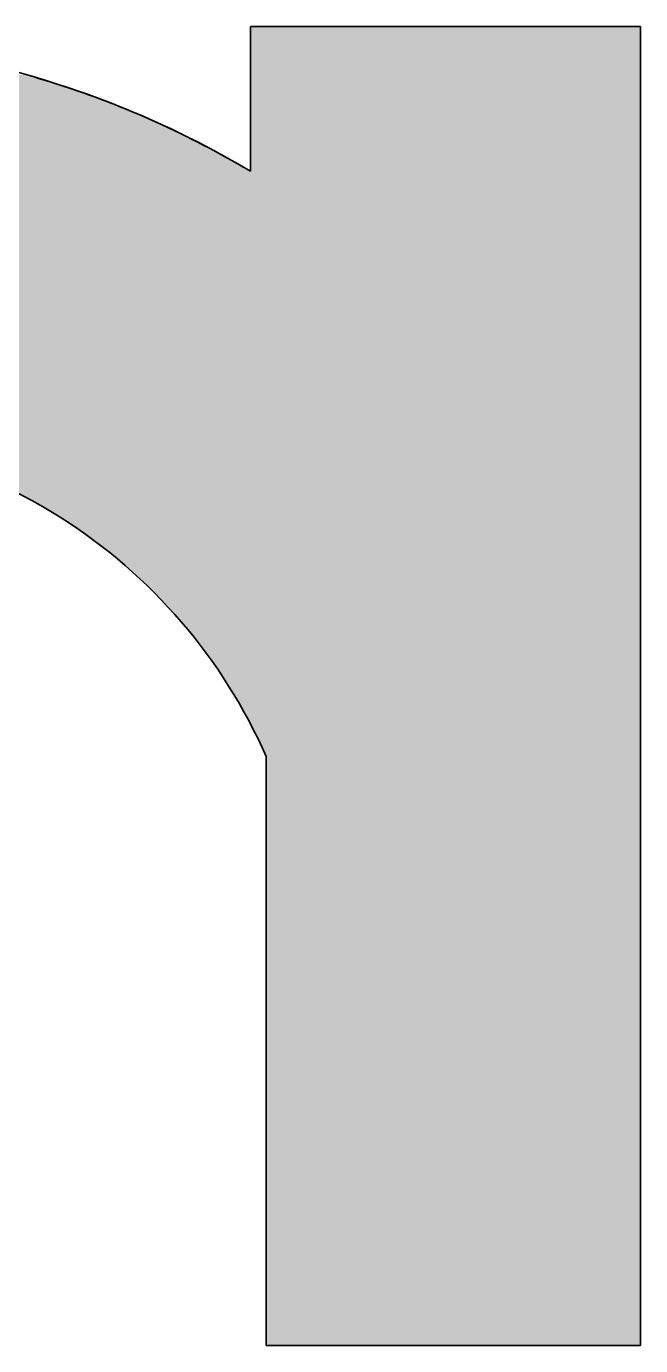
# Model space of a CAD drawing. Header units: inches. Extents: x -225 to -89, y -302 to -258.
# Drawn here: x -168.383 to -168.2906, y -266.8877 to -266.6893 of the extents above; entities that cross this region are included whole.
import ezdxf

# ---------------------------------------------------------------- set-up
doc = ezdxf.new("R2010")
doc.units = ezdxf.units.IN
doc.header["$MEASUREMENT"] = 0
doc.layers.add('A-Elev-Line-01', color=252, linetype='Continuous', lineweight=35)

# ---------------------------------------------------------------- blocks, each defined once
blk = doc.blocks.new('*U19')
at = {"color": 40, "linetype": 'Continuous'}
for p, q in [((1385.16, 1494.72), (1385.16, 1482.27)), ((1419.7, 1494.72), (1419.7, 1482.27)), ((1365.3, 1490.45), (1366.01, 1490.24)), ((1366.01, 1490.24), (1366.41, 1490.12)), ((1366.41, 1490.12), (1367.13, 1489.91)), ((1367.13, 1489.91), (1367.53, 1489.78)), ((1367.53, 1489.78), (1368.24, 1489.56)), ((1368.24, 1489.56), (1368.63, 1489.43)), ((1368.63, 1489.43), (1369.34, 1489.19)), ((1369.34, 1489.19), (1369.74, 1489.05)), ((1369.74, 1489.05), (1370.44, 1488.81)), ((1370.44, 1488.81), (1370.83, 1488.67)), ((1370.83, 1488.67), (1371.53, 1488.41)), ((1371.53, 1488.41), (1371.93, 1488.27)), ((1371.93, 1488.27), (1372.62, 1488)), ((1372.62, 1488), (1373.01, 1487.85)), ((1373.01, 1487.85), (1373.7, 1487.57)), ((1373.7, 1487.57), (1374.09, 1487.41)), ((1374.09, 1487.41), (1374.78, 1487.13)), ((1374.78, 1487.13), (1375.17, 1486.97)), ((1375.17, 1486.97), (1375.85, 1486.67)), ((1375.85, 1486.67), (1376.23, 1486.5)), ((1376.23, 1486.5), (1376.91, 1486.2)), ((1376.91, 1486.2), (1377.29, 1486.03)), ((1377.29, 1486.03), (1377.97, 1485.71)), ((1377.97, 1485.71), (1378.35, 1485.53)), ((1378.35, 1485.53), (1379.02, 1485.21)), ((1379.02, 1485.21), (1379.39, 1485.03)), ((1379.39, 1485.03), (1380.06, 1484.69)), ((1380.06, 1484.69), (1380.43, 1484.5)), ((1380.43, 1484.5), (1381.1, 1484.16)), ((1381.1, 1484.16), (1381.47, 1483.97)), ((1381.47, 1483.97), (1382.12, 1483.62)), ((1382.12, 1483.62), (1382.49, 1483.42)), ((1382.49, 1483.42), (1383.14, 1483.06)), ((1383.14, 1483.06), (1383.51, 1482.85)), ((1383.51, 1482.85), (1384.15, 1482.48)), ((1384.15, 1482.48), (1384.52, 1482.27)), ((1419.7, 1482.27), (1419.7, 1481.89)), ((1419.7, 1481.89), (1419.7, 1481.68)), ((1419.7, 1481.68), (1419.7, 1481.07)), ((1419.7, 1481.07), (1419.7, 1480.45)), ((1419.7, 1480.45), (1419.7, 1479.81)), ((1419.7, 1479.81), (1419.7, 1479.16)), ((1419.7, 1479.16), (1419.7, 1478.5)), ((1419.7, 1478.5), (1419.7, 1477.82)), ((1419.7, 1477.82), (1419.7, 1477.14)), ((1419.7, 1477.14), (1419.7, 1476.43)), ((1419.7, 1476.43), (1419.7, 1475.72)), ((1419.7, 1475.72), (1419.7, 1474.99)), ((1419.7, 1474.99), (1419.7, 1474.25)), ((1419.7, 1474.25), (1419.7, 1473.5)), ((1419.7, 1473.5), (1419.7, 1472.73)), ((1419.7, 1472.73), (1419.7, 1471.95)), ((1419.7, 1471.95), (1419.7, 1471.17)), ((1419.7, 1471.17), (1419.7, 1470.36)), ((1419.7, 1470.36), (1419.7, 1469.55)), ((1419.7, 1469.55), (1419.7, 1468.73)), ((1419.7, 1468.73), (1419.7, 1467.89)), ((1419.7, 1467.89), (1419.7, 1467.04)), ((1419.7, 1467.04), (1419.7, 1466.18)), ((1419.7, 1466.18), (1419.7, 1465.31)), ((1419.7, 1465.31), (1419.7, 1464.43)), ((1419.7, 1464.43), (1419.7, 1463.54)), ((1419.7, 1463.54), (1419.7, 1462.64)), ((1419.7, 1462.64), (1419.7, 1461.73)), ((1419.7, 1461.73), (1419.7, 1460.81)), ((1419.7, 1460.81), (1419.7, 1459.88)), ((1419.7, 1459.88), (1419.7, 1458.94)), ((1419.7, 1458.94), (1419.7, 1458.68)), ((1419.7, 1458.68), (1419.7, 1458.68)), ((1419.7, 1458.68), (1419.7, 1458.66)), ((1419.7, 1458.66), (1419.7, 1458.62)), ((1419.7, 1458.62), (1419.7, 1458.57)), ((1419.7, 1458.57), (1419.7, 1458.5)), ((1419.7, 1458.5), (1419.7, 1458.41)), ((1419.7, 1458.41), (1419.7, 1458.31)), ((1419.7, 1458.31), (1419.7, 1458.2)), ((1419.7, 1458.2), (1419.7, 1458.06)), ((1419.7, 1458.06), (1419.7, 1457.91)), ((1419.7, 1457.91), (1419.7, 1457.75)), ((1419.7, 1457.75), (1419.7, 1457.57)), ((1419.7, 1457.57), (1419.7, 1457.37)), ((1419.7, 1457.37), (1419.7, 1457.16)), ((1419.7, 1457.16), (1419.7, 1456.93)), ((1419.7, 1456.93), (1419.7, 1456.68)), ((1419.7, 1456.68), (1419.7, 1456.42)), ((1419.7, 1456.42), (1419.7, 1456.15)), ((1419.7, 1456.15), (1419.7, 1455.86)), ((1419.7, 1455.86), (1419.7, 1455.55)), ((1419.7, 1455.55), (1419.7, 1455.23)), ((1419.7, 1455.23), (1419.7, 1454.89)), ((1419.7, 1454.89), (1419.7, 1454.54)), ((1419.7, 1454.54), (1419.7, 1454.18)), ((1419.7, 1454.18), (1419.7, 1453.8)), ((1364.56, 1453.4), (1365.35, 1452.99)), ((1419.7, 1453.8), (1419.7, 1453.4)), ((1419.7, 1453.4), (1419.7, 1452.99)), ((1365.35, 1452.99), (1366.12, 1452.57)), ((1366.12, 1452.57), (1366.89, 1452.13)), ((1366.89, 1452.13), (1367.65, 1451.67)), ((1419.7, 1452.99), (1419.7, 1452.57)), ((1419.7, 1452.57), (1419.7, 1452.13)), ((1419.7, 1452.13), (1419.7, 1451.67)), ((1367.65, 1451.67), (1368.39, 1451.21)), ((1368.39, 1451.21), (1369.14, 1450.73)), ((1369.14, 1450.73), (1369.87, 1450.23)), ((1419.7, 1451.67), (1419.7, 1451.21)), ((1419.7, 1451.21), (1419.7, 1450.73)), ((1419.7, 1450.73), (1419.7, 1450.23)), ((1369.87, 1450.23), (1370.59, 1449.73)), ((1370.59, 1449.73), (1371.3, 1449.21)), ((1419.7, 1450.23), (1419.7, 1449.73)), ((1419.7, 1449.73), (1419.7, 1449.21)), ((1371.3, 1449.21), (1372.01, 1448.67)), ((1372.01, 1448.67), (1372.7, 1448.13)), ((1419.7, 1449.21), (1419.7, 1448.67)), ((1419.7, 1448.67), (1419.7, 1448.13)), ((1372.7, 1448.13), (1373.38, 1447.57)), ((1373.38, 1447.57), (1374.06, 1446.99)), ((1419.7, 1448.13), (1419.7, 1447.57)), ((1419.7, 1447.57), (1419.7, 1446.99)), ((1374.06, 1446.99), (1374.72, 1446.41)), ((1374.72, 1446.41), (1375.37, 1445.81)), ((1419.7, 1446.99), (1419.7, 1446.41)), ((1419.7, 1446.41), (1419.7, 1445.81)), ((1375.37, 1445.81), (1376.01, 1445.21)), ((1376.01, 1445.21), (1376.64, 1444.59)), ((1419.7, 1445.81), (1419.7, 1445.21)), ((1419.7, 1445.21), (1419.7, 1444.59)), ((1376.64, 1444.59), (1377.26, 1443.96)), ((1377.26, 1443.96), (1377.86, 1443.31)), ((1419.7, 1444.59), (1419.7, 1443.96)), ((1419.7, 1443.96), (1419.7, 1443.31)), ((1377.86, 1443.31), (1378.46, 1442.66)), ((1378.46, 1442.66), (1379.04, 1442)), ((1419.7, 1443.31), (1419.7, 1442.66)), ((1419.7, 1442.66), (1419.7, 1442)), ((1379.04, 1442), (1379.61, 1441.32)), ((1379.61, 1441.32), (1380.17, 1440.64)), ((1419.7, 1442), (1419.7, 1441.32)), ((1419.7, 1441.32), (1419.7, 1440.64)), ((1380.17, 1440.64), (1380.71, 1439.94)), ((1419.7, 1440.64), (1419.7, 1439.94)), ((1380.71, 1439.94), (1381.24, 1439.23)), ((1381.24, 1439.23), (1381.76, 1438.52)), ((1419.7, 1439.94), (1419.7, 1439.23)), ((1419.7, 1439.23), (1419.7, 1438.52)), ((1381.76, 1438.52), (1382.26, 1437.8)), ((1419.7, 1438.52), (1419.7, 1437.8)), ((1382.26, 1437.8), (1382.76, 1437.06)), ((1382.76, 1437.06), (1383.23, 1436.32)), ((1419.7, 1437.8), (1419.7, 1437.06)), ((1419.7, 1437.06), (1419.7, 1436.32)), ((1383.23, 1436.32), (1383.7, 1435.57)), ((1383.7, 1435.57), (1384.15, 1434.81)), ((1419.7, 1436.32), (1419.7, 1435.57)), ((1419.7, 1435.57), (1419.7, 1434.81)), ((1384.15, 1434.81), (1384.58, 1434.04)), ((1419.7, 1434.81), (1419.7, 1434.04)), ((1384.58, 1434.04), (1385.01, 1433.27)), ((1385.01, 1433.27), (1385.41, 1432.48)), ((1419.7, 1434.04), (1419.7, 1433.27)), ((1419.7, 1433.27), (1419.7, 1432.48)), ((1385.41, 1432.48), (1385.81, 1431.69)), ((1419.7, 1432.48), (1419.7, 1431.69)), ((1385.81, 1431.69), (1386.19, 1430.89)), ((1386.19, 1430.89), (1386.55, 1430.09)), ((1419.7, 1431.69), (1419.7, 1430.89)), ((1419.7, 1430.89), (1419.7, 1430.09)), ((1386.55, 1430.09), (1386.55, 1377.92)), ((1419.7, 1430.09), (1419.7, 1377.92))]:
    blk.add_line(p, q, dxfattribs=at)
for points in [[(1385.16, 1494.72), (1385.16, 1482.27), (1419.7, 1482.27)], [(1320.09, 1490.45), (1319.38, 1490.24), (1366.01, 1490.24)], [(1316.75, 1489.43), (1316.05, 1489.19), (1369.34, 1489.19)], [(1317.16, 1489.56), (1316.75, 1489.43), (1368.63, 1489.43)], [(1317.86, 1489.78), (1317.16, 1489.56), (1368.24, 1489.56)], [(1318.27, 1489.91), (1317.86, 1489.78), (1367.53, 1489.78)], [(1318.97, 1490.12), (1318.27, 1489.91), (1367.13, 1489.91)], [(1319.38, 1490.24), (1318.97, 1490.12), (1366.41, 1490.12)], [(1313.46, 1488.27), (1312.77, 1488), (1372.62, 1488)], [(1313.86, 1488.41), (1313.46, 1488.27), (1371.93, 1488.27)], [(1314.55, 1488.67), (1313.86, 1488.41), (1371.53, 1488.41)], [(1314.95, 1488.81), (1314.55, 1488.67), (1370.83, 1488.67)], [(1315.65, 1489.05), (1314.95, 1488.81), (1370.44, 1488.81)], [(1316.05, 1489.19), (1315.65, 1489.05), (1369.74, 1489.05)], [(1310.22, 1486.97), (1309.54, 1486.67), (1375.85, 1486.67)], [(1310.61, 1487.13), (1310.22, 1486.97), (1375.17, 1486.97)], [(1311.29, 1487.41), (1310.61, 1487.13), (1374.78, 1487.13)], [(1311.69, 1487.57), (1311.29, 1487.41), (1374.09, 1487.41)], [(1312.37, 1487.85), (1311.69, 1487.57), (1373.7, 1487.57)], [(1312.77, 1488), (1312.37, 1487.85), (1373.01, 1487.85)], [(1307.42, 1485.71), (1307.04, 1485.53), (1378.35, 1485.53)], [(1308.09, 1486.03), (1307.42, 1485.71), (1377.97, 1485.71)], [(1308.48, 1486.2), (1308.09, 1486.03), (1377.29, 1486.03)], [(1309.15, 1486.5), (1308.48, 1486.2), (1376.91, 1486.2)], [(1309.54, 1486.67), (1309.15, 1486.5), (1376.23, 1486.5)], [(1305.33, 1484.69), (1304.95, 1484.5), (1380.43, 1484.5)], [(1305.99, 1485.03), (1305.33, 1484.69), (1380.06, 1484.69)], [(1306.37, 1485.21), (1305.99, 1485.03), (1379.39, 1485.03)], [(1307.04, 1485.53), (1306.37, 1485.21), (1379.02, 1485.21)], [(1302.89, 1483.42), (1302.25, 1483.06), (1383.14, 1483.06)], [(1303.27, 1483.62), (1302.89, 1483.42), (1382.49, 1483.42)], [(1303.92, 1483.97), (1303.27, 1483.62), (1382.12, 1483.62)], [(1304.3, 1484.16), (1303.92, 1483.97), (1381.47, 1483.97)], [(1304.95, 1484.5), (1304.3, 1484.16), (1381.1, 1484.16)], [(1300.87, 1482.27), (1300.23, 1481.89), (1385.16, 1481.89)], [(1301.24, 1482.48), (1300.87, 1482.27), (1384.52, 1482.27)], [(1301.88, 1482.85), (1301.24, 1482.48), (1384.15, 1482.48)], [(1302.25, 1483.06), (1301.88, 1482.85), (1383.51, 1482.85)], [(1385.16, 1482.27), (1385.16, 1481.89), (1419.7, 1481.89)], [(1298.87, 1481.07), (1297.89, 1480.45), (1419.7, 1480.45)], [(1299.87, 1481.68), (1298.87, 1481.07), (1419.7, 1481.07)], [(1300.23, 1481.89), (1299.87, 1481.68), (1419.7, 1481.68)], [(1297.89, 1480.45), (1296.92, 1479.81), (1419.7, 1479.81)], [(1295.95, 1479.16), (1294.99, 1478.5), (1419.7, 1478.5)], [(1296.92, 1479.81), (1295.95, 1479.16), (1419.7, 1479.16)], [(1294.05, 1477.82), (1293.11, 1477.14), (1419.7, 1477.14)], [(1294.99, 1478.5), (1294.05, 1477.82), (1419.7, 1477.82)], [(1292.18, 1476.43), (1291.26, 1475.72), (1419.7, 1475.72)], [(1293.11, 1477.14), (1292.18, 1476.43), (1419.7, 1476.43)], [(1291.26, 1475.72), (1290.36, 1474.99), (1419.7, 1474.99)], [(1289.46, 1474.25), (1288.57, 1473.5), (1419.7, 1473.5)], [(1290.36, 1474.99), (1289.46, 1474.25), (1419.7, 1474.25)], [(1288.57, 1473.5), (1287.7, 1472.73), (1419.7, 1472.73)], [(1286.83, 1471.95), (1285.98, 1471.17), (1419.7, 1471.17)], [(1287.7, 1472.73), (1286.83, 1471.95), (1419.7, 1471.95)], [(1285.98, 1471.17), (1285.13, 1470.36), (1419.7, 1470.36)], [(1284.3, 1469.55), (1283.48, 1468.73), (1419.7, 1468.73)], [(1285.13, 1470.36), (1284.3, 1469.55), (1419.7, 1469.55)], [(1283.48, 1468.73), (1282.67, 1467.89), (1419.7, 1467.89)], [(1281.87, 1467.04), (1281.09, 1466.18), (1419.7, 1466.18)], [(1282.67, 1467.89), (1281.87, 1467.04), (1419.7, 1467.04)], [(1281.09, 1466.18), (1280.32, 1465.31), (1419.7, 1465.31)], [(1280.32, 1465.31), (1279.56, 1464.43), (1419.7, 1464.43)], [(1278.81, 1463.54), (1278.07, 1462.64), (1419.7, 1462.64)], [(1279.56, 1464.43), (1278.81, 1463.54), (1419.7, 1463.54)], [(1278.07, 1462.64), (1277.35, 1461.73), (1419.7, 1461.73)], [(1277.35, 1461.73), (1276.64, 1460.81), (1419.7, 1460.81)], [(1276.64, 1460.81), (1275.94, 1459.88), (1419.7, 1459.88)], [(1275.26, 1458.94), (1275.08, 1458.68), (1419.7, 1458.68)], [(1275.94, 1459.88), (1275.26, 1458.94), (1419.7, 1458.94)], [(1342.45, 1458.68), (1343.33, 1458.68), (1419.7, 1458.68)], [(1343.33, 1458.68), (1344.21, 1458.66), (1419.7, 1458.66)], [(1344.21, 1458.66), (1345.09, 1458.62), (1419.7, 1458.62)], [(1345.09, 1458.62), (1345.98, 1458.57), (1419.7, 1458.57)], [(1345.98, 1458.57), (1346.86, 1458.5), (1419.7, 1458.5)], [(1346.86, 1458.5), (1347.74, 1458.41), (1419.7, 1458.41)], [(1347.74, 1458.41), (1348.61, 1458.31), (1419.7, 1458.31)], [(1348.61, 1458.31), (1349.49, 1458.2), (1419.7, 1458.2)], [(1349.49, 1458.2), (1350.36, 1458.06), (1419.7, 1458.06)], [(1350.36, 1458.06), (1351.23, 1457.91), (1419.7, 1457.91)], [(1351.23, 1457.91), (1352.1, 1457.75), (1419.7, 1457.75)], [(1352.1, 1457.75), (1352.96, 1457.57), (1419.7, 1457.57)], [(1352.96, 1457.57), (1353.82, 1457.37), (1419.7, 1457.37)], [(1353.82, 1457.37), (1354.68, 1457.16), (1419.7, 1457.16)], [(1354.68, 1457.16), (1355.53, 1456.93), (1419.7, 1456.93)], [(1355.53, 1456.93), (1356.38, 1456.68), (1419.7, 1456.68)], [(1356.38, 1456.68), (1357.23, 1456.42), (1419.7, 1456.42)], [(1357.23, 1456.42), (1358.06, 1456.15), (1419.7, 1456.15)], [(1358.06, 1456.15), (1358.9, 1455.86), (1419.7, 1455.86)], [(1358.9, 1455.86), (1359.73, 1455.55), (1419.7, 1455.55)], [(1359.73, 1455.55), (1360.55, 1455.23), (1419.7, 1455.23)], [(1360.55, 1455.23), (1361.37, 1454.89), (1419.7, 1454.89)], [(1361.37, 1454.89), (1362.18, 1454.54), (1419.7, 1454.54)], [(1362.18, 1454.54), (1362.98, 1454.18), (1419.7, 1454.18)], [(1362.98, 1454.18), (1363.78, 1453.8), (1419.7, 1453.8)], [(1363.78, 1453.8), (1364.56, 1453.4), (1419.7, 1453.4)], [(1364.56, 1453.4), (1365.35, 1452.99), (1419.7, 1452.99)], [(1365.35, 1452.99), (1366.12, 1452.57), (1419.7, 1452.57)], [(1366.12, 1452.57), (1366.89, 1452.13), (1419.7, 1452.13)], [(1366.89, 1452.13), (1367.65, 1451.67), (1419.7, 1451.67)], [(1367.65, 1451.67), (1368.39, 1451.21), (1419.7, 1451.21)], [(1368.39, 1451.21), (1369.14, 1450.73), (1419.7, 1450.73)], [(1369.14, 1450.73), (1369.87, 1450.23), (1419.7, 1450.23)], [(1369.87, 1450.23), (1370.59, 1449.73), (1419.7, 1449.73)], [(1370.59, 1449.73), (1371.3, 1449.21), (1419.7, 1449.21)], [(1371.3, 1449.21), (1372.01, 1448.67), (1419.7, 1448.67)], [(1372.01, 1448.67), (1372.7, 1448.13), (1419.7, 1448.13)], [(1372.7, 1448.13), (1373.38, 1447.57), (1419.7, 1447.57)], [(1373.38, 1447.57), (1374.06, 1446.99), (1419.7, 1446.99)], [(1374.06, 1446.99), (1374.72, 1446.41), (1419.7, 1446.41)], [(1374.72, 1446.41), (1375.37, 1445.81), (1419.7, 1445.81)], [(1375.37, 1445.81), (1376.01, 1445.21), (1419.7, 1445.21)], [(1376.01, 1445.21), (1376.64, 1444.59), (1419.7, 1444.59)], [(1376.64, 1444.59), (1377.26, 1443.96), (1419.7, 1443.96)], [(1377.26, 1443.96), (1377.86, 1443.31), (1419.7, 1443.31)], [(1377.86, 1443.31), (1378.46, 1442.66), (1419.7, 1442.66)], [(1378.46, 1442.66), (1379.04, 1442), (1419.7, 1442)], [(1379.04, 1442), (1379.61, 1441.32), (1419.7, 1441.32)], [(1379.61, 1441.32), (1380.17, 1440.64), (1419.7, 1440.64)], [(1380.17, 1440.64), (1380.71, 1439.94), (1419.7, 1439.94)], [(1380.71, 1439.94), (1381.24, 1439.23), (1419.7, 1439.23)], [(1381.24, 1439.23), (1381.76, 1438.52), (1419.7, 1438.52)], [(1381.76, 1438.52), (1382.26, 1437.8), (1419.7, 1437.8)], [(1382.26, 1437.8), (1382.76, 1437.06), (1419.7, 1437.06)], [(1382.76, 1437.06), (1383.23, 1436.32), (1419.7, 1436.32)], [(1383.23, 1436.32), (1383.7, 1435.57), (1419.7, 1435.57)], [(1383.7, 1435.57), (1384.15, 1434.81), (1419.7, 1434.81)], [(1384.15, 1434.81), (1384.58, 1434.04), (1419.7, 1434.04)], [(1384.58, 1434.04), (1385.01, 1433.27), (1419.7, 1433.27)], [(1385.01, 1433.27), (1385.41, 1432.48), (1419.7, 1432.48)], [(1385.41, 1432.48), (1385.81, 1431.69), (1419.7, 1431.69)], [(1385.81, 1431.69), (1386.19, 1430.89), (1419.7, 1430.89)], [(1386.19, 1430.89), (1386.55, 1430.09), (1419.7, 1430.09)], [(1386.55, 1430.09), (1386.55, 1377.92), (1419.7, 1377.92)]]:
    blk.add_solid(points, dxfattribs=at)
at = {"color": 40, "linetype": 'Continuous', "extrusion": (0, 0, -1)}
for points in [[(-1385.16, 1494.72), (-1419.7, 1494.72), (-1419.7, 1482.27)], [(-1320.09, 1490.45), (-1365.3, 1490.45), (-1366.01, 1490.24)], [(-1316.75, 1489.43), (-1368.63, 1489.43), (-1369.34, 1489.19)], [(-1317.16, 1489.56), (-1368.24, 1489.56), (-1368.63, 1489.43)], [(-1317.86, 1489.78), (-1367.53, 1489.78), (-1368.24, 1489.56)], [(-1318.27, 1489.91), (-1367.13, 1489.91), (-1367.53, 1489.78)], [(-1318.97, 1490.12), (-1366.41, 1490.12), (-1367.13, 1489.91)], [(-1319.38, 1490.24), (-1366.01, 1490.24), (-1366.41, 1490.12)], [(-1313.46, 1488.27), (-1371.93, 1488.27), (-1372.62, 1488)], [(-1313.86, 1488.41), (-1371.53, 1488.41), (-1371.93, 1488.27)], [(-1314.55, 1488.67), (-1370.83, 1488.67), (-1371.53, 1488.41)], [(-1314.95, 1488.81), (-1370.44, 1488.81), (-1370.83, 1488.67)], [(-1315.65, 1489.05), (-1369.74, 1489.05), (-1370.44, 1488.81)], [(-1316.05, 1489.19), (-1369.34, 1489.19), (-1369.74, 1489.05)], [(-1310.22, 1486.97), (-1375.17, 1486.97), (-1375.85, 1486.67)], [(-1310.61, 1487.13), (-1374.78, 1487.13), (-1375.17, 1486.97)], [(-1311.29, 1487.41), (-1374.09, 1487.41), (-1374.78, 1487.13)], [(-1311.69, 1487.57), (-1373.7, 1487.57), (-1374.09, 1487.41)], [(-1312.37, 1487.85), (-1373.01, 1487.85), (-1373.7, 1487.57)], [(-1312.77, 1488), (-1372.62, 1488), (-1373.01, 1487.85)], [(-1307.42, 1485.71), (-1377.97, 1485.71), (-1378.35, 1485.53)], [(-1308.09, 1486.03), (-1377.29, 1486.03), (-1377.97, 1485.71)], [(-1308.48, 1486.2), (-1376.91, 1486.2), (-1377.29, 1486.03)], [(-1309.15, 1486.5), (-1376.23, 1486.5), (-1376.91, 1486.2)], [(-1309.54, 1486.67), (-1375.85, 1486.67), (-1376.23, 1486.5)], [(-1305.33, 1484.69), (-1380.06, 1484.69), (-1380.43, 1484.5)], [(-1305.99, 1485.03), (-1379.39, 1485.03), (-1380.06, 1484.69)], [(-1306.37, 1485.21), (-1379.02, 1485.21), (-1379.39, 1485.03)], [(-1307.04, 1485.53), (-1378.35, 1485.53), (-1379.02, 1485.21)], [(-1302.89, 1483.42), (-1382.49, 1483.42), (-1383.14, 1483.06)], [(-1303.27, 1483.62), (-1382.12, 1483.62), (-1382.49, 1483.42)], [(-1303.92, 1483.97), (-1381.47, 1483.97), (-1382.12, 1483.62)], [(-1304.3, 1484.16), (-1381.1, 1484.16), (-1381.47, 1483.97)], [(-1304.95, 1484.5), (-1380.43, 1484.5), (-1381.1, 1484.16)], [(-1300.87, 1482.27), (-1384.52, 1482.27), (-1385.16, 1481.89)], [(-1301.24, 1482.48), (-1384.15, 1482.48), (-1384.52, 1482.27)], [(-1301.88, 1482.85), (-1383.51, 1482.85), (-1384.15, 1482.48)], [(-1302.25, 1483.06), (-1383.14, 1483.06), (-1383.51, 1482.85)], [(-1385.16, 1482.27), (-1419.7, 1482.27), (-1419.7, 1481.89)], [(-1298.87, 1481.07), (-1419.7, 1481.07), (-1419.7, 1480.45)], [(-1299.87, 1481.68), (-1419.7, 1481.68), (-1419.7, 1481.07)], [(-1300.23, 1481.89), (-1419.7, 1481.89), (-1419.7, 1481.68)], [(-1297.89, 1480.45), (-1419.7, 1480.45), (-1419.7, 1479.81)], [(-1295.95, 1479.16), (-1419.7, 1479.16), (-1419.7, 1478.5)], [(-1296.92, 1479.81), (-1419.7, 1479.81), (-1419.7, 1479.16)], [(-1294.05, 1477.82), (-1419.7, 1477.82), (-1419.7, 1477.14)], [(-1294.99, 1478.5), (-1419.7, 1478.5), (-1419.7, 1477.82)], [(-1292.18, 1476.43), (-1419.7, 1476.43), (-1419.7, 1475.72)], [(-1293.11, 1477.14), (-1419.7, 1477.14), (-1419.7, 1476.43)], [(-1291.26, 1475.72), (-1419.7, 1475.72), (-1419.7, 1474.99)], [(-1289.46, 1474.25), (-1419.7, 1474.25), (-1419.7, 1473.5)], [(-1290.36, 1474.99), (-1419.7, 1474.99), (-1419.7, 1474.25)], [(-1288.57, 1473.5), (-1419.7, 1473.5), (-1419.7, 1472.73)], [(-1286.83, 1471.95), (-1419.7, 1471.95), (-1419.7, 1471.17)], [(-1287.7, 1472.73), (-1419.7, 1472.73), (-1419.7, 1471.95)], [(-1285.98, 1471.17), (-1419.7, 1471.17), (-1419.7, 1470.36)], [(-1284.3, 1469.55), (-1419.7, 1469.55), (-1419.7, 1468.73)], [(-1285.13, 1470.36), (-1419.7, 1470.36), (-1419.7, 1469.55)], [(-1283.48, 1468.73), (-1419.7, 1468.73), (-1419.7, 1467.89)], [(-1281.87, 1467.04), (-1419.7, 1467.04), (-1419.7, 1466.18)], [(-1282.67, 1467.89), (-1419.7, 1467.89), (-1419.7, 1467.04)], [(-1281.09, 1466.18), (-1419.7, 1466.18), (-1419.7, 1465.31)], [(-1280.32, 1465.31), (-1419.7, 1465.31), (-1419.7, 1464.43)], [(-1278.81, 1463.54), (-1419.7, 1463.54), (-1419.7, 1462.64)], [(-1279.56, 1464.43), (-1419.7, 1464.43), (-1419.7, 1463.54)], [(-1278.07, 1462.64), (-1419.7, 1462.64), (-1419.7, 1461.73)], [(-1277.35, 1461.73), (-1419.7, 1461.73), (-1419.7, 1460.81)], [(-1276.64, 1460.81), (-1419.7, 1460.81), (-1419.7, 1459.88)], [(-1275.26, 1458.94), (-1419.7, 1458.94), (-1419.7, 1458.68)], [(-1275.94, 1459.88), (-1419.7, 1459.88), (-1419.7, 1458.94)], [(-1342.45, 1458.68), (-1419.7, 1458.68), (-1419.7, 1458.68)], [(-1343.33, 1458.68), (-1419.7, 1458.68), (-1419.7, 1458.66)], [(-1344.21, 1458.66), (-1419.7, 1458.66), (-1419.7, 1458.62)], [(-1345.09, 1458.62), (-1419.7, 1458.62), (-1419.7, 1458.57)], [(-1345.98, 1458.57), (-1419.7, 1458.57), (-1419.7, 1458.5)], [(-1346.86, 1458.5), (-1419.7, 1458.5), (-1419.7, 1458.41)], [(-1347.74, 1458.41), (-1419.7, 1458.41), (-1419.7, 1458.31)], [(-1348.61, 1458.31), (-1419.7, 1458.31), (-1419.7, 1458.2)], [(-1349.49, 1458.2), (-1419.7, 1458.2), (-1419.7, 1458.06)], [(-1350.36, 1458.06), (-1419.7, 1458.06), (-1419.7, 1457.91)], [(-1351.23, 1457.91), (-1419.7, 1457.91), (-1419.7, 1457.75)], [(-1352.1, 1457.75), (-1419.7, 1457.75), (-1419.7, 1457.57)], [(-1352.96, 1457.57), (-1419.7, 1457.57), (-1419.7, 1457.37)], [(-1353.82, 1457.37), (-1419.7, 1457.37), (-1419.7, 1457.16)], [(-1354.68, 1457.16), (-1419.7, 1457.16), (-1419.7, 1456.93)], [(-1355.53, 1456.93), (-1419.7, 1456.93), (-1419.7, 1456.68)], [(-1356.38, 1456.68), (-1419.7, 1456.68), (-1419.7, 1456.42)], [(-1357.23, 1456.42), (-1419.7, 1456.42), (-1419.7, 1456.15)], [(-1358.06, 1456.15), (-1419.7, 1456.15), (-1419.7, 1455.86)], [(-1358.9, 1455.86), (-1419.7, 1455.86), (-1419.7, 1455.55)], [(-1359.73, 1455.55), (-1419.7, 1455.55), (-1419.7, 1455.23)], [(-1360.55, 1455.23), (-1419.7, 1455.23), (-1419.7, 1454.89)], [(-1361.37, 1454.89), (-1419.7, 1454.89), (-1419.7, 1454.54)], [(-1362.18, 1454.54), (-1419.7, 1454.54), (-1419.7, 1454.18)], [(-1362.98, 1454.18), (-1419.7, 1454.18), (-1419.7, 1453.8)], [(-1363.78, 1453.8), (-1419.7, 1453.8), (-1419.7, 1453.4)], [(-1364.56, 1453.4), (-1419.7, 1453.4), (-1419.7, 1452.99)], [(-1365.35, 1452.99), (-1419.7, 1452.99), (-1419.7, 1452.57)], [(-1366.12, 1452.57), (-1419.7, 1452.57), (-1419.7, 1452.13)], [(-1366.89, 1452.13), (-1419.7, 1452.13), (-1419.7, 1451.67)], [(-1367.65, 1451.67), (-1419.7, 1451.67), (-1419.7, 1451.21)], [(-1368.39, 1451.21), (-1419.7, 1451.21), (-1419.7, 1450.73)], [(-1369.14, 1450.73), (-1419.7, 1450.73), (-1419.7, 1450.23)], [(-1369.87, 1450.23), (-1419.7, 1450.23), (-1419.7, 1449.73)], [(-1370.59, 1449.73), (-1419.7, 1449.73), (-1419.7, 1449.21)], [(-1371.3, 1449.21), (-1419.7, 1449.21), (-1419.7, 1448.67)], [(-1372.01, 1448.67), (-1419.7, 1448.67), (-1419.7, 1448.13)], [(-1372.7, 1448.13), (-1419.7, 1448.13), (-1419.7, 1447.57)], [(-1373.38, 1447.57), (-1419.7, 1447.57), (-1419.7, 1446.99)], [(-1374.06, 1446.99), (-1419.7, 1446.99), (-1419.7, 1446.41)], [(-1374.72, 1446.41), (-1419.7, 1446.41), (-1419.7, 1445.81)], [(-1375.37, 1445.81), (-1419.7, 1445.81), (-1419.7, 1445.21)], [(-1376.01, 1445.21), (-1419.7, 1445.21), (-1419.7, 1444.59)], [(-1376.64, 1444.59), (-1419.7, 1444.59), (-1419.7, 1443.96)], [(-1377.26, 1443.96), (-1419.7, 1443.96), (-1419.7, 1443.31)], [(-1377.86, 1443.31), (-1419.7, 1443.31), (-1419.7, 1442.66)], [(-1378.46, 1442.66), (-1419.7, 1442.66), (-1419.7, 1442)], [(-1379.04, 1442), (-1419.7, 1442), (-1419.7, 1441.32)], [(-1379.61, 1441.32), (-1419.7, 1441.32), (-1419.7, 1440.64)], [(-1380.17, 1440.64), (-1419.7, 1440.64), (-1419.7, 1439.94)], [(-1380.71, 1439.94), (-1419.7, 1439.94), (-1419.7, 1439.23)], [(-1381.24, 1439.23), (-1419.7, 1439.23), (-1419.7, 1438.52)], [(-1381.76, 1438.52), (-1419.7, 1438.52), (-1419.7, 1437.8)], [(-1382.26, 1437.8), (-1419.7, 1437.8), (-1419.7, 1437.06)], [(-1382.76, 1437.06), (-1419.7, 1437.06), (-1419.7, 1436.32)], [(-1383.23, 1436.32), (-1419.7, 1436.32), (-1419.7, 1435.57)], [(-1383.7, 1435.57), (-1419.7, 1435.57), (-1419.7, 1434.81)], [(-1384.15, 1434.81), (-1419.7, 1434.81), (-1419.7, 1434.04)], [(-1384.58, 1434.04), (-1419.7, 1434.04), (-1419.7, 1433.27)], [(-1385.01, 1433.27), (-1419.7, 1433.27), (-1419.7, 1432.48)], [(-1385.41, 1432.48), (-1419.7, 1432.48), (-1419.7, 1431.69)], [(-1385.81, 1431.69), (-1419.7, 1431.69), (-1419.7, 1430.89)], [(-1386.19, 1430.89), (-1419.7, 1430.89), (-1419.7, 1430.09)], [(-1386.55, 1430.09), (-1419.7, 1430.09), (-1419.7, 1377.92)]]:
    blk.add_solid(points, dxfattribs=at)
blk = doc.blocks.new('144')
at = {"color": 40}
for p, q in [((-315.48829, 40.82755), (-315.54698, 40.82755)), ((-315.54698, 40.82755), (-315.54698, 40.80576)), ((-315.48829, 40.82755), (-315.48829, 40.62911)), ((-315.54461, 40.62911), (-315.54461, 40.71774)), ((-315.48829, 40.62911), (-315.54461, 40.62911))]:
    blk.add_line(p, q, dxfattribs=at)
blk.add_arc((-315.61912, 40.68471), 0.14091, 59.204, 175.7397, dxfattribs=at)
at = {"color": 40, "linetype": 'Continuous', "xscale": 0.0016989692132326, "yscale": 0.0016989692132326, "zscale": 0.0016989692132326}
blk.add_blockref('*U19', (-317.90032, 38.28806), dxfattribs=at)

msp = doc.modelspace()

# ---------------------------------------------------------------- block references
at = {"layer": 'A-Elev-Line-01'}
msp.add_blockref('144', (147.19772, -307.51684), dxfattribs=at)

doc.saveas('drawing.dxf')
